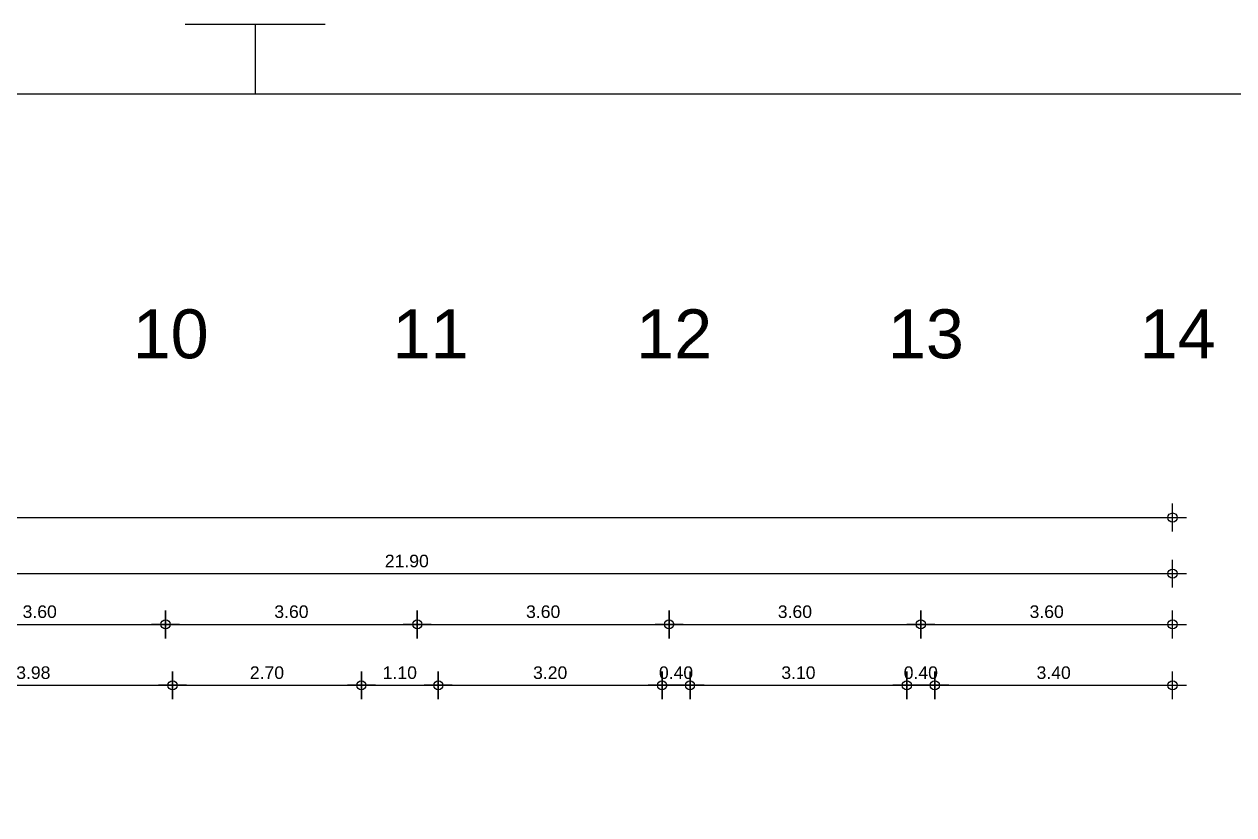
# Model space of a CAD drawing. Header units: metres. Extents: x 0 to 132, y -109 to 310.
# Drawn here: x 38.7 to 55.99, y 127.22 to 138.52 of the extents above; entities that cross this region are included whole.
import ezdxf

# ---------------------------------------------------------------- set-up
doc = ezdxf.new("R2010")
doc.units = ezdxf.units.M
doc.header["$LTSCALE"] = 0.036
doc.layers.get('Defpoints').update_dxf_attribs({"color": 252})
for name, color, linetype in [('arxitektonika', 254, 'Continuous'), ('BORDER', 252, 'Continuous'), ('DIMBLK', 252, 'Continuous'), ('LAYER-ON', 252, 'Continuous'), ('MARKS', 252, 'Continuous')]:
    doc.layers.add(name, color=color, linetype=linetype)
doc.styles.add('COMU-N', font='arial.ttf')
doc.styles.get("Standard").update_dxf_attribs({"font": 'arial.ttf'})
doc.dimstyles.new('CADWDOT', dxfattribs={"dimscale": 0.1, "dimtxt": 1.8, "dimasz": 0.08, "dimexe": 2, "dimexo": 0, "dimgap": 0.09, "dimtad": 0, "dimrnd": 0.001, "dimzin": 0, "dimdsep": 46, "dimtxsty": 'Standard', "dimblk1": 'ARTDIM', "dimblk2": 'ARTDIM', "dimsah": 1, "dimcen": 0.09, "dimdle": 0.05, "dimse1": 1, "dimse2": 1, "dimadec": 0, "dimazin": 0, "dimtfac": 1, "dimtmove": 0, "dimatfit": 3, "dimldrblk": 'ARTDIM', "dimfxl": 2, "dimtvp": 0.9999, "dimtolj": 1, "dimtzin": 0, "dimarcsym": 0})

# ---------------------------------------------------------------- blocks, each defined once
blk = doc.blocks.new('art103')
at = {"layer": 'BORDER'}
blk.add_line((20.75, 14.6), (0.25, 14.6), dxfattribs=at)
at = {"layer": 'MARKS'}
for p, q in [((10.25, 14.85), (10.75, 14.85)), ((10.5, 14.85), (10.5, 14.6))]:
    blk.add_line(p, q, dxfattribs=at)
blk = doc.blocks.new('ARTDIM')
at = {"layer": 'DIMBLK'}
for p, q in [((0, -24.9975), (0, 24.9975)), ((-24.9975, 0), (24.9975, 0))]:
    blk.add_line(p, q, dxfattribs=at)
blk.add_circle((0, 0), 8.25, dxfattribs=at)
blk = doc.blocks.new('*D326')
at = {"layer": 'arxitektonika', "color": 0, "lineweight": -2}
blk.add_line((36.845, 129.067), (40.81, 129.067), dxfattribs=at)
at = {"layer": 'Defpoints', "color": 0, "transparency": 16777216}
for p in [(36.837, 129.505), (40.818, 129.505), (40.818, 129.067)]:
    blk.add_point(p, dxfattribs=at)
at = {"layer": 'arxitektonika', "color": 0, "lineweight": -2, "xscale": 0.008, "yscale": 0.008, "zscale": 0.008, "rotation": 180}
blk.add_blockref('ARTDIM', (36.837, 129.067), dxfattribs=at)
at = {"layer": 'arxitektonika', "color": 0, "lineweight": -2, "xscale": 0.008, "yscale": 0.008, "zscale": 0.008}
blk.add_blockref('ARTDIM', (40.818, 129.067), dxfattribs=at)
at = {"layer": 'arxitektonika', "color": 0, "insert": (38.827, 129.247), "char_height": 0.18, "attachment_point": 5}
blk.add_mtext('\\A1;3.98', dxfattribs=at)
blk = doc.blocks.new('*D327')
at = {"layer": 'arxitektonika', "color": 0, "lineweight": -2}
blk.add_line((40.826, 129.067), (43.51, 129.067), dxfattribs=at)
at = {"layer": 'Defpoints', "color": 0, "transparency": 16777216}
for p in [(40.818, 129.505), (43.518, 129.54), (43.518, 129.067)]:
    blk.add_point(p, dxfattribs=at)
at = {"layer": 'arxitektonika', "color": 0, "lineweight": -2, "xscale": 0.008, "yscale": 0.008, "zscale": 0.008, "rotation": 180}
blk.add_blockref('ARTDIM', (40.818, 129.067), dxfattribs=at)
at = {"layer": 'arxitektonika', "color": 0, "lineweight": -2, "xscale": 0.008, "yscale": 0.008, "zscale": 0.008}
blk.add_blockref('ARTDIM', (43.518, 129.067), dxfattribs=at)
at = {"layer": 'arxitektonika', "color": 0, "insert": (42.168, 129.247), "char_height": 0.18, "attachment_point": 5}
blk.add_mtext('\\A1;2.70', dxfattribs=at)
blk = doc.blocks.new('*D328')
at = {"layer": 'arxitektonika', "color": 0, "lineweight": -2}
blk.add_line((43.526, 129.067), (44.61, 129.067), dxfattribs=at)
at = {"layer": 'Defpoints', "color": 0, "transparency": 16777216}
for p in [(43.518, 129.54), (44.618, 129.54), (44.618, 129.067)]:
    blk.add_point(p, dxfattribs=at)
at = {"layer": 'arxitektonika', "color": 0, "lineweight": -2, "xscale": 0.008, "yscale": 0.008, "zscale": 0.008, "rotation": 180}
blk.add_blockref('ARTDIM', (43.518, 129.067), dxfattribs=at)
at = {"layer": 'arxitektonika', "color": 0, "lineweight": -2, "xscale": 0.008, "yscale": 0.008, "zscale": 0.008}
blk.add_blockref('ARTDIM', (44.618, 129.067), dxfattribs=at)
at = {"layer": 'arxitektonika', "color": 0, "insert": (44.068, 129.247), "char_height": 0.18, "attachment_point": 5}
blk.add_mtext('\\A1;1.10', dxfattribs=at)
blk = doc.blocks.new('*D329')
at = {"layer": 'arxitektonika', "color": 0, "lineweight": -2}
blk.add_line((44.626, 129.067), (47.81, 129.067), dxfattribs=at)
at = {"layer": 'Defpoints', "color": 0, "transparency": 16777216}
for p in [(44.618, 129.54), (47.818, 129.505), (47.818, 129.067)]:
    blk.add_point(p, dxfattribs=at)
at = {"layer": 'arxitektonika', "color": 0, "lineweight": -2, "xscale": 0.008, "yscale": 0.008, "zscale": 0.008, "rotation": 180}
blk.add_blockref('ARTDIM', (44.618, 129.067), dxfattribs=at)
at = {"layer": 'arxitektonika', "color": 0, "lineweight": -2, "xscale": 0.008, "yscale": 0.008, "zscale": 0.008}
blk.add_blockref('ARTDIM', (47.818, 129.067), dxfattribs=at)
at = {"layer": 'arxitektonika', "color": 0, "insert": (46.218, 129.247), "char_height": 0.18, "attachment_point": 5}
blk.add_mtext('\\A1;3.20', dxfattribs=at)
blk = doc.blocks.new('*D330')
at = {"layer": 'arxitektonika', "color": 0, "lineweight": -2}
blk.add_line((47.826, 129.067), (48.21, 129.067), dxfattribs=at)
at = {"layer": 'Defpoints', "color": 0, "transparency": 16777216}
for p in [(47.818, 129.505), (48.218, 129.505), (48.218, 129.067)]:
    blk.add_point(p, dxfattribs=at)
at = {"layer": 'arxitektonika', "color": 0, "lineweight": -2, "xscale": 0.008, "yscale": 0.008, "zscale": 0.008, "rotation": 180}
blk.add_blockref('ARTDIM', (47.818, 129.067), dxfattribs=at)
at = {"layer": 'arxitektonika', "color": 0, "lineweight": -2, "xscale": 0.008, "yscale": 0.008, "zscale": 0.008}
blk.add_blockref('ARTDIM', (48.218, 129.067), dxfattribs=at)
at = {"layer": 'arxitektonika', "color": 0, "insert": (48.018, 129.247), "char_height": 0.18, "attachment_point": 5}
blk.add_mtext('\\A1;0.40', dxfattribs=at)
blk = doc.blocks.new('*D331')
at = {"layer": 'arxitektonika', "color": 0, "lineweight": -2}
blk.add_line((48.226, 129.067), (51.31, 129.067), dxfattribs=at)
at = {"layer": 'Defpoints', "color": 0, "transparency": 16777216}
for p in [(48.218, 129.505), (51.318, 129.505), (51.318, 129.067)]:
    blk.add_point(p, dxfattribs=at)
at = {"layer": 'arxitektonika', "color": 0, "lineweight": -2, "xscale": 0.008, "yscale": 0.008, "zscale": 0.008, "rotation": 180}
blk.add_blockref('ARTDIM', (48.218, 129.067), dxfattribs=at)
at = {"layer": 'arxitektonika', "color": 0, "lineweight": -2, "xscale": 0.008, "yscale": 0.008, "zscale": 0.008}
blk.add_blockref('ARTDIM', (51.318, 129.067), dxfattribs=at)
at = {"layer": 'arxitektonika', "color": 0, "insert": (49.768, 129.247), "char_height": 0.18, "attachment_point": 5}
blk.add_mtext('\\A1;3.10', dxfattribs=at)
blk = doc.blocks.new('*D332')
at = {"layer": 'arxitektonika', "color": 0, "lineweight": -2}
blk.add_line((51.326, 129.067), (51.71, 129.067), dxfattribs=at)
at = {"layer": 'Defpoints', "color": 0, "transparency": 16777216}
for p in [(51.318, 129.505), (51.718, 129.505), (51.718, 129.067)]:
    blk.add_point(p, dxfattribs=at)
at = {"layer": 'arxitektonika', "color": 0, "lineweight": -2, "xscale": 0.008, "yscale": 0.008, "zscale": 0.008, "rotation": 180}
blk.add_blockref('ARTDIM', (51.318, 129.067), dxfattribs=at)
at = {"layer": 'arxitektonika', "color": 0, "lineweight": -2, "xscale": 0.008, "yscale": 0.008, "zscale": 0.008}
blk.add_blockref('ARTDIM', (51.718, 129.067), dxfattribs=at)
at = {"layer": 'arxitektonika', "color": 0, "insert": (51.518, 129.247), "char_height": 0.18, "attachment_point": 5}
blk.add_mtext('\\A1;0.40', dxfattribs=at)
blk = doc.blocks.new('*D333')
at = {"layer": 'arxitektonika', "color": 0, "lineweight": -2}
blk.add_line((51.726, 129.067), (55.11, 129.067), dxfattribs=at)
at = {"layer": 'Defpoints', "color": 0, "transparency": 16777216}
for p in [(51.718, 129.505), (55.118, 129.505), (55.118, 129.067)]:
    blk.add_point(p, dxfattribs=at)
at = {"layer": 'arxitektonika', "color": 0, "lineweight": -2, "xscale": 0.008, "yscale": 0.008, "zscale": 0.008, "rotation": 180}
blk.add_blockref('ARTDIM', (51.718, 129.067), dxfattribs=at)
at = {"layer": 'arxitektonika', "color": 0, "lineweight": -2, "xscale": 0.008, "yscale": 0.008, "zscale": 0.008}
blk.add_blockref('ARTDIM', (55.118, 129.067), dxfattribs=at)
at = {"layer": 'arxitektonika', "color": 0, "insert": (53.418, 129.247), "char_height": 0.18, "attachment_point": 5}
blk.add_mtext('\\A1;3.40', dxfattribs=at)
blk = doc.blocks.new('*D336')
at = {"layer": 'arxitektonika', "color": 0, "lineweight": -2}
blk.add_line((33.226, 130.664), (55.11, 130.664), dxfattribs=at)
at = {"layer": 'Defpoints', "color": 0, "transparency": 16777216}
for p in [(33.218, 130.664), (55.118, 130.664), (55.118, 127.222)]:
    blk.add_point(p, dxfattribs=at)
at = {"layer": 'arxitektonika', "color": 0, "lineweight": -2, "xscale": 0.008, "yscale": 0.008, "zscale": 0.008, "rotation": 180}
blk.add_blockref('ARTDIM', (33.218, 130.664), dxfattribs=at)
at = {"layer": 'arxitektonika', "color": 0, "lineweight": -2, "xscale": 0.008, "yscale": 0.008, "zscale": 0.008}
blk.add_blockref('ARTDIM', (55.118, 130.664), dxfattribs=at)
at = {"layer": 'arxitektonika', "color": 0, "insert": (44.168, 130.844), "char_height": 0.18, "attachment_point": 5}
blk.add_mtext('\\A1;21.90', dxfattribs=at)
blk = doc.blocks.new('*D337')
at = {"layer": 'arxitektonika', "color": 0, "lineweight": -2}
blk.add_line((11.426, 131.466), (55.11, 131.466), dxfattribs=at)
at = {"layer": 'Defpoints', "color": 0, "transparency": 16777216}
for p in [(55.118, 131.466), (11.418, 127.215), (55.118, 127.215)]:
    blk.add_point(p, dxfattribs=at)
at = {"layer": 'arxitektonika', "color": 0, "lineweight": -2, "xscale": 0.008, "yscale": 0.008, "zscale": 0.008, "rotation": 180}
blk.add_blockref('ARTDIM', (11.418, 131.466), dxfattribs=at)
at = {"layer": 'arxitektonika', "color": 0, "lineweight": -2, "xscale": 0.008, "yscale": 0.008, "zscale": 0.008}
blk.add_blockref('ARTDIM', (55.118, 131.466), dxfattribs=at)
at = {"layer": 'arxitektonika', "color": 0, "insert": (33.268, 131.646), "char_height": 0.18, "attachment_point": 5}
blk.add_mtext('\\A1;43.70', dxfattribs=at)
blk = doc.blocks.new('*D412')
at = {"layer": 'arxitektonika', "color": 0, "lineweight": -2}
blk.add_line((37.126, 129.939), (40.71, 129.939), dxfattribs=at)
at = {"layer": 'Defpoints', "color": 0, "transparency": 16777216}
for p in [(37.118, 133.511), (40.718, 133.511), (40.718, 129.939)]:
    blk.add_point(p, dxfattribs=at)
at = {"layer": 'arxitektonika', "color": 0, "lineweight": -2, "xscale": 0.008, "yscale": 0.008, "zscale": 0.008, "rotation": 180}
blk.add_blockref('ARTDIM', (37.118, 129.939), dxfattribs=at)
at = {"layer": 'arxitektonika', "color": 0, "lineweight": -2, "xscale": 0.008, "yscale": 0.008, "zscale": 0.008}
blk.add_blockref('ARTDIM', (40.718, 129.939), dxfattribs=at)
at = {"layer": 'arxitektonika', "color": 0, "insert": (38.918, 130.119), "char_height": 0.18, "attachment_point": 5}
blk.add_mtext('\\A1;3.60', dxfattribs=at)
blk = doc.blocks.new('*D413')
at = {"layer": 'arxitektonika', "color": 0, "lineweight": -2}
blk.add_line((40.726, 129.939), (44.31, 129.939), dxfattribs=at)
at = {"layer": 'Defpoints', "color": 0, "transparency": 16777216}
for p in [(40.718, 133.511), (44.318, 133.511), (44.318, 129.939)]:
    blk.add_point(p, dxfattribs=at)
at = {"layer": 'arxitektonika', "color": 0, "lineweight": -2, "xscale": 0.008, "yscale": 0.008, "zscale": 0.008, "rotation": 180}
blk.add_blockref('ARTDIM', (40.718, 129.939), dxfattribs=at)
at = {"layer": 'arxitektonika', "color": 0, "lineweight": -2, "xscale": 0.008, "yscale": 0.008, "zscale": 0.008}
blk.add_blockref('ARTDIM', (44.318, 129.939), dxfattribs=at)
at = {"layer": 'arxitektonika', "color": 0, "insert": (42.518, 130.119), "char_height": 0.18, "attachment_point": 5}
blk.add_mtext('\\A1;3.60', dxfattribs=at)
blk = doc.blocks.new('*D414')
at = {"layer": 'arxitektonika', "color": 0, "lineweight": -2}
blk.add_line((44.326, 129.939), (47.91, 129.939), dxfattribs=at)
at = {"layer": 'Defpoints', "color": 0, "transparency": 16777216}
for p in [(44.318, 133.511), (47.918, 133.511), (47.918, 129.939)]:
    blk.add_point(p, dxfattribs=at)
at = {"layer": 'arxitektonika', "color": 0, "lineweight": -2, "xscale": 0.008, "yscale": 0.008, "zscale": 0.008, "rotation": 180}
blk.add_blockref('ARTDIM', (44.318, 129.939), dxfattribs=at)
at = {"layer": 'arxitektonika', "color": 0, "lineweight": -2, "xscale": 0.008, "yscale": 0.008, "zscale": 0.008}
blk.add_blockref('ARTDIM', (47.918, 129.939), dxfattribs=at)
at = {"layer": 'arxitektonika', "color": 0, "insert": (46.118, 130.119), "char_height": 0.18, "attachment_point": 5}
blk.add_mtext('\\A1;3.60', dxfattribs=at)
blk = doc.blocks.new('*D415')
at = {"layer": 'arxitektonika', "color": 0, "lineweight": -2}
blk.add_line((47.926, 129.939), (51.51, 129.939), dxfattribs=at)
at = {"layer": 'Defpoints', "color": 0, "transparency": 16777216}
for p in [(47.918, 133.511), (51.518, 133.511), (51.518, 129.939)]:
    blk.add_point(p, dxfattribs=at)
at = {"layer": 'arxitektonika', "color": 0, "lineweight": -2, "xscale": 0.008, "yscale": 0.008, "zscale": 0.008, "rotation": 180}
blk.add_blockref('ARTDIM', (47.918, 129.939), dxfattribs=at)
at = {"layer": 'arxitektonika', "color": 0, "lineweight": -2, "xscale": 0.008, "yscale": 0.008, "zscale": 0.008}
blk.add_blockref('ARTDIM', (51.518, 129.939), dxfattribs=at)
at = {"layer": 'arxitektonika', "color": 0, "insert": (49.718, 130.119), "char_height": 0.18, "attachment_point": 5}
blk.add_mtext('\\A1;3.60', dxfattribs=at)
blk = doc.blocks.new('*D416')
at = {"layer": 'arxitektonika', "color": 0, "lineweight": -2}
blk.add_line((51.526, 129.939), (55.11, 129.939), dxfattribs=at)
at = {"layer": 'Defpoints', "color": 0, "transparency": 16777216}
for p in [(51.518, 133.511), (55.118, 133.511), (55.118, 129.939)]:
    blk.add_point(p, dxfattribs=at)
at = {"layer": 'arxitektonika', "color": 0, "lineweight": -2, "xscale": 0.008, "yscale": 0.008, "zscale": 0.008, "rotation": 180}
blk.add_blockref('ARTDIM', (51.518, 129.939), dxfattribs=at)
at = {"layer": 'arxitektonika', "color": 0, "lineweight": -2, "xscale": 0.008, "yscale": 0.008, "zscale": 0.008}
blk.add_blockref('ARTDIM', (55.118, 129.939), dxfattribs=at)
at = {"layer": 'arxitektonika', "color": 0, "insert": (53.318, 130.119), "char_height": 0.18, "attachment_point": 5}
blk.add_mtext('\\A1;3.60', dxfattribs=at)

msp = doc.modelspace()

# ---------------------------------------------------------------- block references
at = {"layer": 'LAYER-ON', "xscale": 4, "yscale": 4, "zscale": 4}
msp.add_blockref('art103', (0, 79.122), dxfattribs=at)

# ---------------------------------------------------------------- texts
at = {"layer": 'arxitektonika', "style": 'COMU-N'}
for s, p in [('10', (40.247, 133.744)), ('11', (43.963, 133.744)), ('12', (47.447, 133.744)), ('13', (51.047, 133.744)), ('14', (54.647, 133.744))]:
    msp.add_text(s, height=0.7, dxfattribs=at).set_placement(p)

# ---------------------------------------------------------------- dimensions: what is measured, and where the dimension line sits
at = {"layer": 'arxitektonika'}
for base, p1, p2, picture, middle in [((40.718, 129.939), (37.118, 133.511), (40.718, 133.511), '*D412', (38.918, 130.119)), ((44.318, 129.939), (40.718, 133.511), (44.318, 133.511), '*D413', (42.518, 130.119)), ((47.918, 129.939), (44.318, 133.511), (47.918, 133.511), '*D414', (46.118, 130.119)), ((51.518, 129.939), (47.918, 133.511), (51.518, 133.511), '*D415', (49.718, 130.119)), ((55.118, 129.939), (51.518, 133.511), (55.118, 133.511), '*D416', (53.318, 130.119)), ((55.118, 131.466), (11.418, 127.215), (55.118, 127.215), '*D337', (33.268, 131.646)), ((55.118, 130.664), (33.218, 130.664), (55.118, 127.222), '*D336', (44.168, 130.844)), ((40.818, 129.067), (36.837, 129.505), (40.818, 129.505), '*D326', (38.827, 129.247)), ((43.518, 129.067), (40.818, 129.505), (43.518, 129.54), '*D327', (42.168, 129.247)), ((44.618, 129.067), (43.518, 129.54), (44.618, 129.54), '*D328', (44.068, 129.247)), ((47.818, 129.067), (44.618, 129.54), (47.818, 129.505), '*D329', (46.218, 129.247)), ((51.318, 129.067), (48.218, 129.505), (51.318, 129.505), '*D331', (49.768, 129.247)), ((55.118, 129.067), (51.718, 129.505), (55.118, 129.505), '*D333', (53.418, 129.247))]:
    dim = msp.add_linear_dim(base=base, p1=p1, p2=p2, dimstyle='CADWDOT', dxfattribs=at)
    dim.commit()
    dim.dimension.update_dxf_attribs({"geometry": picture, "text_midpoint": middle})
for base, p1, p2, picture, middle in [((48.218, 129.067), (47.818, 129.505), (48.218, 129.505), '*D330', (48.018, 129.067)), ((51.718, 129.067), (51.318, 129.505), (51.718, 129.505), '*D332', (51.518, 129.067))]:
    dim = msp.add_linear_dim(base=base, p1=p1, p2=p2, dimstyle='CADWDOT', dxfattribs=at)
    dim.commit()
    dim.dimension.update_dxf_attribs({"geometry": picture, "text_midpoint": middle, "dimtype": 160})

doc.saveas('drawing.dxf')
